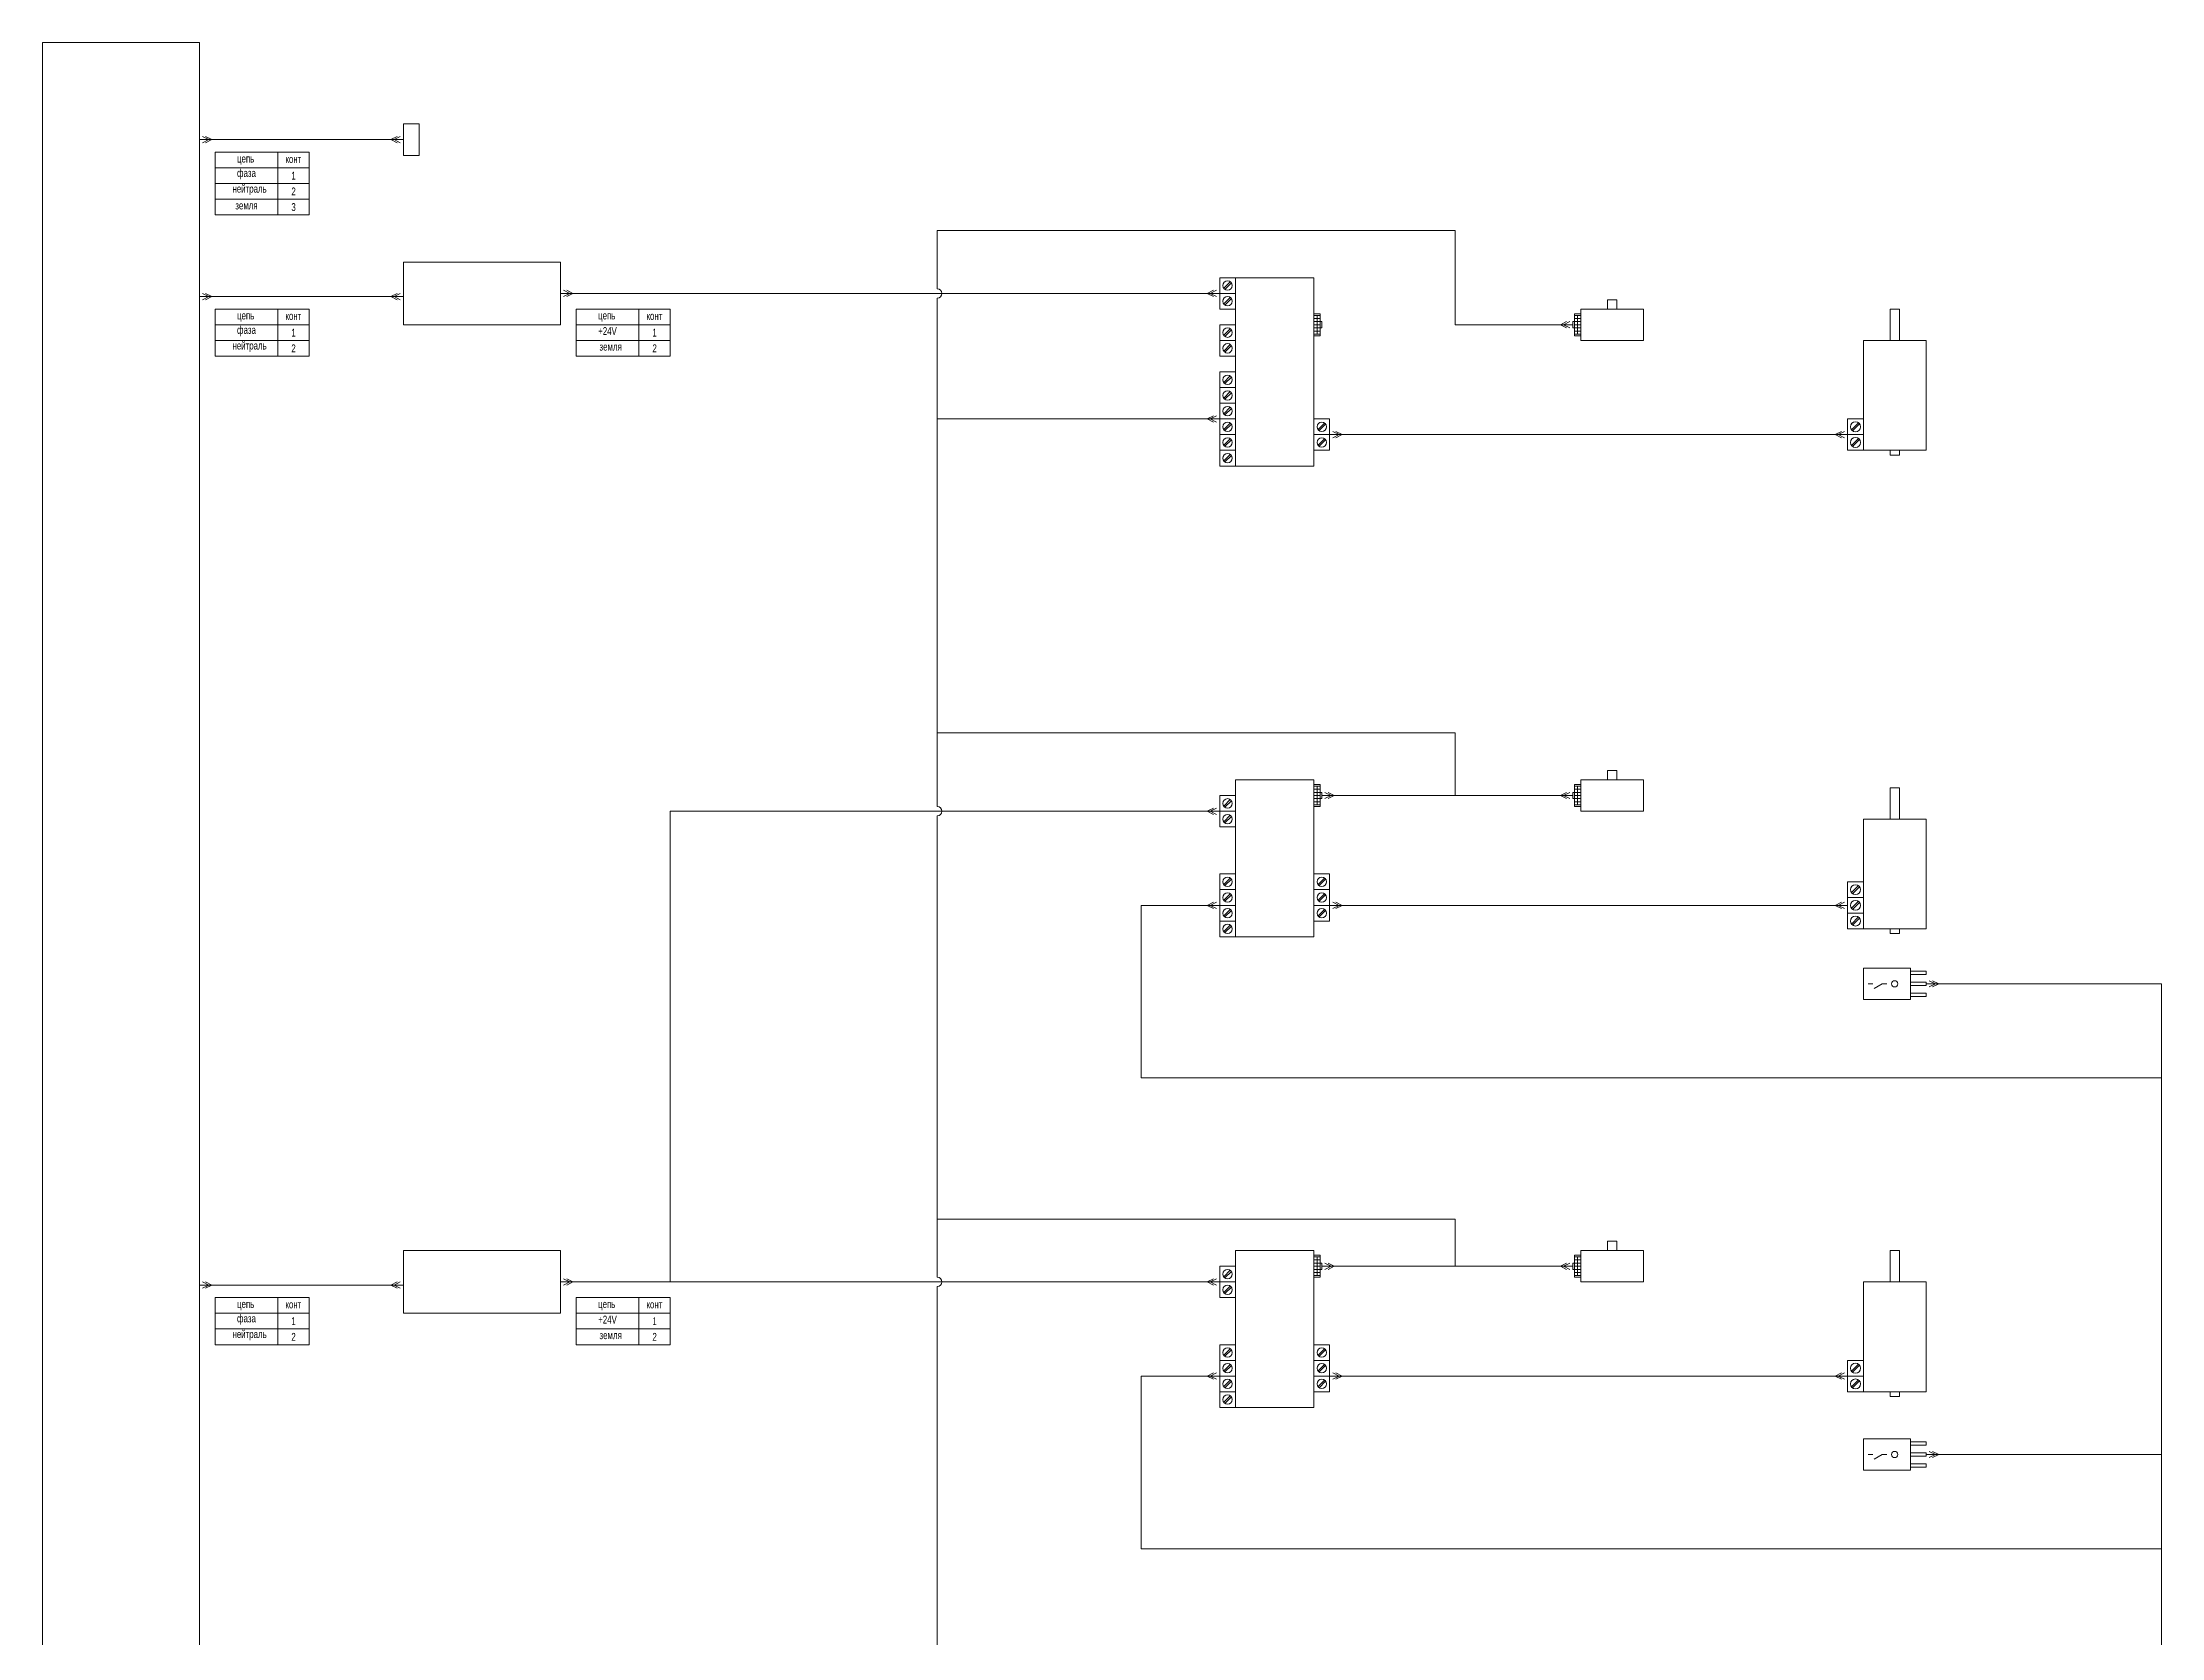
# Model space of a CAD drawing. Header units: millimetres. Extents: x -1553 to 3050, y 170 to 2500.
# Drawn here: x 100 to 1450, y 1483 to 2500 of the extents above; entities that cross this region are included whole.
import ezdxf

# ---------------------------------------------------------------- set-up
doc = ezdxf.new("R2010")
doc.units = ezdxf.units.MM
doc.linetypes.add('DASHEDX2', pattern=[38.1, 25.4, -12.7])
doc.layers.add('drawing', color=7, linetype='CONTINUOUS', lineweight=0)
doc.layers.add('helper', color=2, linetype='DASHEDX2', lineweight=0)
doc.styles.get("Standard").update_dxf_attribs({"font": 'txt', "width": 0.75})

# ---------------------------------------------------------------- blocks, each defined once
blk = doc.blocks.new('motor-dc')
at = {"layer": 'drawing'}
for p, q in [((-3, 70), (-3, 90)), ((-3, 90), (3, 90)), ((3, 90), (3, 70)), ((20, 70), (-20, 70)), ((-20, 70), (-20, 0)), ((20, 0), (20, 70)), ((-20, 20), (-30, 20)), ((-30, 20), (-30, 0)), ((-23.1, 17.6), (-27.6, 13.1)), ((-26.9, 12.4), (-22.4, 16.9)), ((-30, 10), (-20, 10)), ((-30, 0), (-20, 0)), ((-23.1, 7.6), (-27.6, 3.1)), ((-26.9, 2.4), (-22.4, 6.9)), ((-20, 0), (20, 0)), ((-3, 0), (-3, -3)), ((3, -3), (3, 0)), ((-3, -3), (3, -3))]:
    blk.add_line(p, q, dxfattribs=at)
for centre in [(-25, 15), (-25, 5)]:
    blk.add_circle(centre, 3.16, dxfattribs=at)
blk = doc.blocks.new('drive-escon-50-5')
at = {"layer": 'drawing'}
for p, q in [((-50, 100), (0, 100)), ((-50, 0), (-50, 100)), ((0, 100), (0, 0)), ((0, 97), (4, 97)), ((0, 83), (0, 97)), ((0, 96), (4, 96)), ((2, 84), (2, 96)), ((4, 97), (4, 83)), ((-60, 80), (-60, 90)), ((-60, 90), (-50, 90)), ((-53.3, 87.4), (-57.4, 83.3)), ((-56.7, 82.6), (-52.6, 86.7)), ((4, 94), (0, 94)), ((0, 92), (4, 92)), ((4, 90), (0, 90)), ((0, 88), (4, 88)), ((4, 86), (0, 86)), ((0, 84), (4, 84)), ((4, 83), (0, 83)), ((5, 92), (4, 92)), ((4, 88), (5, 88)), ((5, 88), (5, 92)), ((-60, 70), (-60, 80)), ((-60, 80), (-50, 80)), ((-50, 70), (-60, 70)), ((-53.3, 77.4), (-57.4, 73.3)), ((-56.7, 72.6), (-52.6, 76.7)), ((-50, 40), (-60, 40)), ((-60, 30), (-60, 40)), ((-60, 20), (-60, 30)), ((-60, 30), (-50, 30)), ((-53.3, 37.4), (-57.4, 33.3)), ((-53.3, 27.4), (-57.4, 23.3)), ((-56.7, 32.6), (-52.6, 36.7)), ((0, 40), (10, 40)), ((0, 30), (10, 30)), ((6.7, 37.4), (2.6, 33.3)), ((6.7, 27.4), (2.6, 23.3)), ((3.3, 32.6), (7.4, 36.7)), ((10, 40), (10, 30)), ((10, 30), (10, 20)), ((-50, 20), (-60, 20)), ((-60, 10), (-60, 20)), ((-53.3, 17.4), (-57.4, 13.3)), ((-56.7, 22.6), (-52.6, 26.7)), ((-56.7, 12.6), (-52.6, 16.7)), ((10, 20), (0, 20)), ((6.7, 17.4), (2.6, 13.3)), ((3.3, 22.6), (7.4, 26.7)), ((3.3, 12.6), (7.4, 16.7)), ((10, 20), (10, 10)), ((-60, 0), (-60, 10)), ((-60, 10), (-50, 10)), ((-50, 0), (-60, 0)), ((-53.3, 7.4), (-57.4, 3.3)), ((-56.7, 2.6), (-52.6, 6.7)), ((0, 0), (-50, 0)), ((10, 10), (0, 10))]:
    blk.add_line(p, q, dxfattribs=at)
for centre in [(-55, 85), (-55, 75), (-55, 35), (-55, 25), (5, 35), (5, 25), (-55, 15), (5, 15), (-55, 5)]:
    blk.add_circle(centre, 3, dxfattribs=at)
blk = doc.blocks.new('encoder')
at = {"layer": 'drawing'}
for p, q in [((-24, 15), (-24, 17)), ((-24, 17), (-20, 17)), ((-24, 16), (-20, 16)), ((-24, 3), (-24, 15)), ((-24, 14), (-20, 14)), ((-22, 16), (-22, 4)), ((-20, 0), (-20, 20)), ((-20, 20), (20, 20)), ((-20, 17), (-20, 15)), ((-20, 15), (-20, 3)), ((-3, 20), (-3, 26)), ((-3, 26), (3, 26)), ((3, 26), (3, 20)), ((20, 20), (20, 0)), ((-24, 12), (-25, 12)), ((-25, 12), (-25, 8)), ((-25, 8), (-24, 8)), ((-24, 12), (-20, 12)), ((-20, 10), (-24, 10)), ((-24, 8), (-20, 8)), ((-20, 6), (-24, 6)), ((-20, 4), (-24, 4)), ((-20, 3), (-24, 3)), ((20, 0), (-20, 0))]:
    blk.add_line(p, q, dxfattribs=at)
blk = doc.blocks.new('end-inductive-sensor')
at = {"layer": 'drawing'}
for p, q in [((-10, 6), (-10, 8)), ((-10, 8), (0, 8)), ((0, 6), (-10, 6)), ((-10, -1), (-10, 1)), ((-10, 1), (0, 1)), ((0, -10), (0, 10)), ((0, 10), (30, 10)), ((15, 0), (18, 0)), ((18, 0), (23.2, 3)), ((24, 0), (27, 0)), ((30, 10), (30, -10)), ((0, -1), (-10, -1)), ((0, -6), (-10, -6)), ((-10, -6), (-10, -7)), ((-10, -7), (-10, -8)), ((-10, -8), (0, -8)), ((30, -10), (0, -10))]:
    blk.add_line(p, q, dxfattribs=at)
blk.add_circle((10, 0), 2, dxfattribs=at)
blk = doc.blocks.new('drive-eprivod')
at = {"layer": 'drawing'}
for p, q in [((-60, 110), (-60, 120)), ((-60, 120), (-50, 120)), ((-60, 100), (-60, 110)), ((-60, 110), (-50, 110)), ((-53.3, 117.4), (-57.4, 113.3)), ((-56.7, 112.6), (-52.6, 116.7)), ((-50, 100), (-50, 120)), ((-50, 120), (0, 120)), ((0, 120), (0, 100)), ((-50, 100), (-60, 100)), ((-53.3, 107.4), (-57.4, 103.3)), ((-56.7, 102.6), (-52.6, 106.7)), ((-50, 0), (-50, 100)), ((0, 100), (0, 0)), ((0, 97), (4, 97)), ((0, 83), (0, 97)), ((0, 96), (4, 96)), ((2, 84), (2, 96)), ((4, 97), (4, 83)), ((-60, 80), (-60, 90)), ((-60, 90), (-50, 90)), ((-53.3, 87.4), (-57.4, 83.3)), ((-56.7, 82.6), (-52.6, 86.7)), ((4, 94), (0, 94)), ((0, 92), (4, 92)), ((4, 90), (0, 90)), ((0, 88), (4, 88)), ((4, 86), (0, 86)), ((0, 84), (4, 84)), ((4, 83), (0, 83)), ((5, 92), (4, 92)), ((4, 88), (5, 88)), ((5, 88), (5, 92)), ((-60, 70), (-60, 80)), ((-60, 80), (-50, 80)), ((-50, 70), (-60, 70)), ((-53.3, 77.4), (-57.4, 73.3)), ((-56.7, 72.6), (-52.6, 76.7)), ((-60, 50), (-60, 60)), ((-60, 60), (-50, 60)), ((-53.3, 57.4), (-57.4, 53.3)), ((-56.7, 52.6), (-52.6, 56.7)), ((-60, 40), (-60, 50)), ((-60, 50), (-50, 50)), ((-53.3, 47.4), (-57.4, 43.3)), ((-56.7, 42.6), (-52.6, 46.7)), ((-50, 40), (-60, 40)), ((-60, 30), (-60, 40)), ((-60, 20), (-60, 30)), ((-60, 30), (-50, 30)), ((-53.3, 37.4), (-57.4, 33.3)), ((-53.3, 27.4), (-57.4, 23.3)), ((-56.7, 32.6), (-52.6, 36.7)), ((0, 30), (10, 30)), ((6.7, 27.4), (2.6, 23.3)), ((10, 30), (10, 20)), ((-50, 20), (-60, 20)), ((-60, 10), (-60, 20)), ((-53.3, 17.4), (-57.4, 13.3)), ((-56.7, 22.6), (-52.6, 26.7)), ((-56.7, 12.6), (-52.6, 16.7)), ((10, 20), (0, 20)), ((6.7, 17.4), (2.6, 13.3)), ((3.3, 22.6), (7.4, 26.7)), ((3.3, 12.6), (7.4, 16.7)), ((10, 20), (10, 10)), ((-60, 0), (-60, 10)), ((-60, 10), (-50, 10)), ((-50, 0), (-60, 0)), ((-53.3, 7.4), (-57.4, 3.3)), ((-56.7, 2.6), (-52.6, 6.7)), ((0, 0), (-50, 0)), ((10, 10), (0, 10))]:
    blk.add_line(p, q, dxfattribs=at)
for centre in [(-55, 115), (-55, 105), (-55, 85), (-55, 75), (-55, 55), (-55, 45), (-55, 35), (-55, 25), (5, 25), (-55, 15), (5, 15), (-55, 5)]:
    blk.add_circle(centre, 3, dxfattribs=at)
blk = doc.blocks.new('motor-brushless')
at = {"layer": 'drawing'}
for p, q in [((-3, 70), (-3, 90)), ((-3, 90), (3, 90)), ((3, 90), (3, 70)), ((20, 70), (-20, 70)), ((-20, 70), (-20, 0)), ((20, 0), (20, 70)), ((-30, 20), (-30, 30)), ((-30, 30), (-20, 30)), ((-23.1, 27.6), (-27.6, 23.1)), ((-20, 20), (-30, 20)), ((-30, 20), (-30, 0)), ((-23.1, 17.6), (-27.6, 13.1)), ((-26.9, 22.4), (-22.4, 26.9)), ((-26.9, 12.4), (-22.4, 16.9)), ((-30, 10), (-20, 10)), ((-30, 0), (-20, 0)), ((-23.1, 7.6), (-27.6, 3.1)), ((-26.9, 2.4), (-22.4, 6.9)), ((-20, 0), (20, 0)), ((-3, 0), (-3, -3)), ((3, -3), (3, 0)), ((-3, -3), (3, -3))]:
    blk.add_line(p, q, dxfattribs=at)
for centre in [(-25, 25), (-25, 15), (-25, 5)]:
    blk.add_circle(centre, 3.16, dxfattribs=at)

msp = doc.modelspace()

# ---------------------------------------------------------------- linework, layer by layer
at = {"layer": 'drawing'}
for p, q in [((100, 400), (100, 2500)), ((100, 2500), (200, 2500)), ((200, 2500), (200, 400)), ((330, 2438), (330, 2448)), ((330, 2448), (340, 2448)), ((340, 2448), (340, 2428)), ((200, 2438), (270, 2438)), ((202, 2440), (206, 2438)), ((206, 2438), (202, 2436)), ((204, 2440), (208, 2438)), ((208, 2438), (204, 2436)), ((230, 2430), (210, 2430)), ((210, 2430), (210, 2390)), ((230, 2430), (270, 2430)), ((250, 2430), (250, 2390)), ((270, 2438), (330, 2438)), ((270, 2430), (270, 2390)), ((326, 2440), (322, 2438)), ((322, 2438), (326, 2436)), ((328, 2440), (324, 2438)), ((324, 2438), (328, 2436)), ((330, 2428), (330, 2438)), ((230, 2420), (210, 2420)), ((230, 2420), (270, 2420)), ((340, 2428), (330, 2428)), ((230, 2410), (210, 2410)), ((230, 2410), (270, 2410)), ((230, 2400), (210, 2400)), ((210, 2390), (230, 2390)), ((230, 2400), (270, 2400)), ((230, 2390), (270, 2390)), ((670, 2343), (670, 2380)), ((670, 2380), (1000, 2380)), ((1000, 2380), (1000, 2320)), ((330, 2360), (430, 2360)), ((330, 2320), (330, 2360)), ((430, 2360), (430, 2320)), ((200, 2338), (270, 2338)), ((202, 2340), (206, 2338)), ((206, 2338), (202, 2336)), ((204, 2340), (208, 2338)), ((208, 2338), (204, 2336)), ((270, 2338), (330, 2338)), ((326, 2340), (322, 2338)), ((322, 2338), (326, 2336)), ((328, 2340), (324, 2338)), ((324, 2338), (328, 2336)), ((450, 2340), (430, 2340)), ((432, 2342), (436, 2340)), ((436, 2340), (432, 2338)), ((434, 2342), (438, 2340)), ((438, 2340), (434, 2338)), ((850, 2340), (450, 2340)), ((670, 2336), (670, 2337)), ((670, 2260), (670, 2336)), ((842, 2340), (846, 2342)), ((846, 2338), (842, 2340)), ((848, 2342), (844, 2340)), ((844, 2340), (848, 2338)), ((230, 2330), (210, 2330)), ((210, 2330), (210, 2300)), ((230, 2330), (270, 2330)), ((250, 2330), (250, 2300)), ((270, 2330), (270, 2300)), ((460, 2330), (440, 2330)), ((440, 2330), (440, 2300)), ((460, 2330), (500, 2330)), ((480, 2330), (480, 2300)), ((500, 2330), (500, 2300)), ((1067, 2320), (1071, 2322)), ((1073, 2322), (1069, 2320)), ((230, 2320), (210, 2320)), ((230, 2310), (210, 2310)), ((230, 2320), (270, 2320)), ((230, 2310), (270, 2310)), ((430, 2320), (330, 2320)), ((460, 2320), (440, 2320)), ((460, 2310), (440, 2310)), ((460, 2320), (500, 2320)), ((460, 2310), (500, 2310)), ((1000, 2320), (1075, 2320)), ((1071, 2318), (1067, 2320)), ((1069, 2320), (1073, 2318)), ((230, 2300), (210, 2300)), ((230, 2300), (270, 2300)), ((460, 2300), (440, 2300)), ((460, 2300), (500, 2300)), ((670, 2060), (670, 2260)), ((670, 2260), (850, 2260)), ((842, 2260), (846, 2262)), ((846, 2258), (842, 2260)), ((848, 2262), (844, 2260)), ((844, 2260), (848, 2258)), ((920, 2250), (1250, 2250)), ((922, 2252), (926, 2250)), ((926, 2250), (922, 2248)), ((924, 2252), (928, 2250)), ((928, 2250), (924, 2248)), ((1242, 2250), (1246, 2252)), ((1246, 2248), (1242, 2250)), ((1248, 2252), (1244, 2250)), ((1244, 2250), (1248, 2248)), ((670, 2013), (670, 2060)), ((670, 2060), (1000, 2060)), ((1000, 2060), (1000, 2020)), ((842, 2010), (846, 2012)), ((848, 2012), (844, 2010)), ((915, 2020), (1075, 2020)), ((917, 2022), (921, 2020)), ((921, 2020), (917, 2018)), ((923, 2020), (919, 2022)), ((919, 2018), (923, 2020)), ((1067, 2020), (1071, 2022)), ((1071, 2018), (1067, 2020)), ((1073, 2022), (1069, 2020)), ((1069, 2020), (1073, 2018)), ((500, 1710), (500, 2010)), ((850, 2010), (500, 2010)), ((670, 1750), (670, 2007)), ((846, 2008), (842, 2010)), ((844, 2010), (848, 2008)), ((850, 1950), (800, 1950)), ((800, 1950), (800, 1840)), ((842, 1950), (846, 1952)), ((846, 1948), (842, 1950)), ((848, 1952), (844, 1950)), ((844, 1950), (848, 1948)), ((920, 1950), (1250, 1950)), ((922, 1952), (926, 1950)), ((926, 1950), (922, 1948)), ((928, 1950), (924, 1952)), ((924, 1948), (928, 1950)), ((1242, 1950), (1246, 1952)), ((1246, 1948), (1242, 1950)), ((1248, 1952), (1244, 1950)), ((1244, 1950), (1248, 1948)), ((1450, 1900), (1300, 1900)), ((1302, 1902), (1306, 1900)), ((1306, 1900), (1302, 1898)), ((1308, 1900), (1304, 1902)), ((1304, 1898), (1308, 1900)), ((1450, 900), (1450, 1900)), ((800, 1840), (1450, 1840)), ((670, 1713), (670, 1750)), ((670, 1750), (1000, 1750)), ((1000, 1750), (1000, 1720)), ((330, 1730), (430, 1730)), ((330, 1690), (330, 1730)), ((430, 1730), (430, 1690)), ((915, 1720), (1075, 1720)), ((917, 1722), (921, 1720)), ((921, 1720), (917, 1718)), ((919, 1722), (923, 1720)), ((923, 1720), (919, 1718)), ((1067, 1720), (1071, 1722)), ((1071, 1718), (1067, 1720)), ((1073, 1722), (1069, 1720)), ((1069, 1720), (1073, 1718)), ((200, 1708), (270, 1708)), ((202, 1710), (206, 1708)), ((206, 1708), (202, 1706)), ((204, 1710), (208, 1708)), ((208, 1708), (204, 1706)), ((270, 1708), (330, 1708)), ((322, 1708), (326, 1710)), ((326, 1706), (322, 1708)), ((328, 1710), (324, 1708)), ((324, 1708), (328, 1706)), ((450, 1710), (430, 1710)), ((432, 1712), (436, 1710)), ((436, 1710), (432, 1708)), ((434, 1712), (438, 1710)), ((438, 1710), (434, 1708)), ((850, 1710), (450, 1710)), ((670, 1413), (670, 1707)), ((842, 1710), (846, 1712)), ((846, 1708), (842, 1710)), ((848, 1712), (844, 1710)), ((844, 1710), (848, 1708)), ((230, 1700), (210, 1700)), ((210, 1700), (210, 1670)), ((230, 1690), (210, 1690)), ((230, 1700), (270, 1700)), ((230, 1690), (270, 1690)), ((250, 1700), (250, 1670)), ((270, 1700), (270, 1670)), ((430, 1690), (330, 1690)), ((460, 1700), (440, 1700)), ((440, 1700), (440, 1670)), ((460, 1690), (440, 1690)), ((460, 1700), (500, 1700)), ((460, 1690), (500, 1690)), ((480, 1700), (480, 1670)), ((500, 1700), (500, 1670)), ((230, 1680), (210, 1680)), ((230, 1680), (270, 1680)), ((460, 1680), (440, 1680)), ((460, 1680), (500, 1680)), ((230, 1670), (210, 1670)), ((230, 1670), (270, 1670)), ((460, 1670), (440, 1670)), ((460, 1670), (500, 1670)), ((850, 1650), (800, 1650)), ((800, 1650), (800, 1540)), ((842, 1650), (846, 1652)), ((846, 1648), (842, 1650)), ((848, 1652), (844, 1650)), ((844, 1650), (848, 1648)), ((920, 1650), (1250, 1650)), ((922, 1652), (926, 1650)), ((926, 1650), (922, 1648)), ((928, 1650), (924, 1652)), ((924, 1648), (928, 1650)), ((1242, 1650), (1246, 1652)), ((1246, 1648), (1242, 1650)), ((1248, 1652), (1244, 1650)), ((1244, 1650), (1248, 1648)), ((1300, 1600), (1450, 1600)), ((1302, 1602), (1306, 1600)), ((1306, 1600), (1302, 1598)), ((1308, 1600), (1304, 1602)), ((1304, 1598), (1308, 1600)), ((800, 1540), (1450, 1540))]:
    msp.add_line(p, q, dxfattribs=at)
for centre in [(670, 2340), (670, 2010), (670, 1710)]:
    msp.add_arc(centre, 3, 270, 90, dxfattribs=at)

# ---------------------------------------------------------------- block references
for name, p in [('drive-eprivod', (910, 2230)), ('motor-brushless', (1280, 1935))]:
    msp.add_blockref(name, p, dxfattribs=at)
at = {"layer": 'helper'}
for name, p in [('encoder', (1100, 2310)), ('motor-dc', (1280, 2240)), ('drive-escon-50-5', (910, 1930)), ('encoder', (1100, 2010)), ('drive-escon-50-5', (910, 1630)), ('encoder', (1100, 1710)), ('motor-dc', (1280, 1640))]:
    msp.add_blockref(name, p, dxfattribs=at)
at = {"layer": 'helper', "rotation": 180}
for p in [(1290, 1900), (1290, 1600)]:
    msp.add_blockref('end-inductive-sensor', p, dxfattribs=at)

# ---------------------------------------------------------------- texts
at = {"layer": 'drawing', "char_height": 5, "width": 100, "attachment_point": 5}
for s, insert in [('фаза', (230, 2416)), ('цепь', (229.5, 2425.2)), ('конт', (259.9, 2425.6)), ('1', (260, 2415)), ('нейтраль', (232, 2406)), ('2', (260, 2405)), ('земля', (230, 2396)), ('3', (260, 2395)), ('цепь', (229.5, 2325.2)), ('конт', (259.9, 2325.6)), ('цепь', (459.5, 2325.2)), ('конт', (489.9, 2325.6)), ('нейтраль', (232, 2306)), ('фаза', (230, 2316)), ('1', (260, 2315)), ('+24V', (460, 2316)), ('1', (490, 2315)), ('2', (260, 2305)), ('земля', (462, 2306)), ('2', (490, 2305)), ('фаза', (230, 1686)), ('цепь', (229.5, 1695.2)), ('конт', (259.9, 1695.6)), ('1', (260, 1685)), ('+24V', (460, 1686)), ('цепь', (459.5, 1695.2)), ('конт', (489.9, 1695.6)), ('1', (490, 1685)), ('нейтраль', (232, 1676)), ('2', (260, 1675)), ('земля', (462, 1676)), ('2', (490, 1675))]:
    msp.add_mtext(s, dxfattribs=dict(at, insert=insert))

doc.saveas('drawing.dxf')
